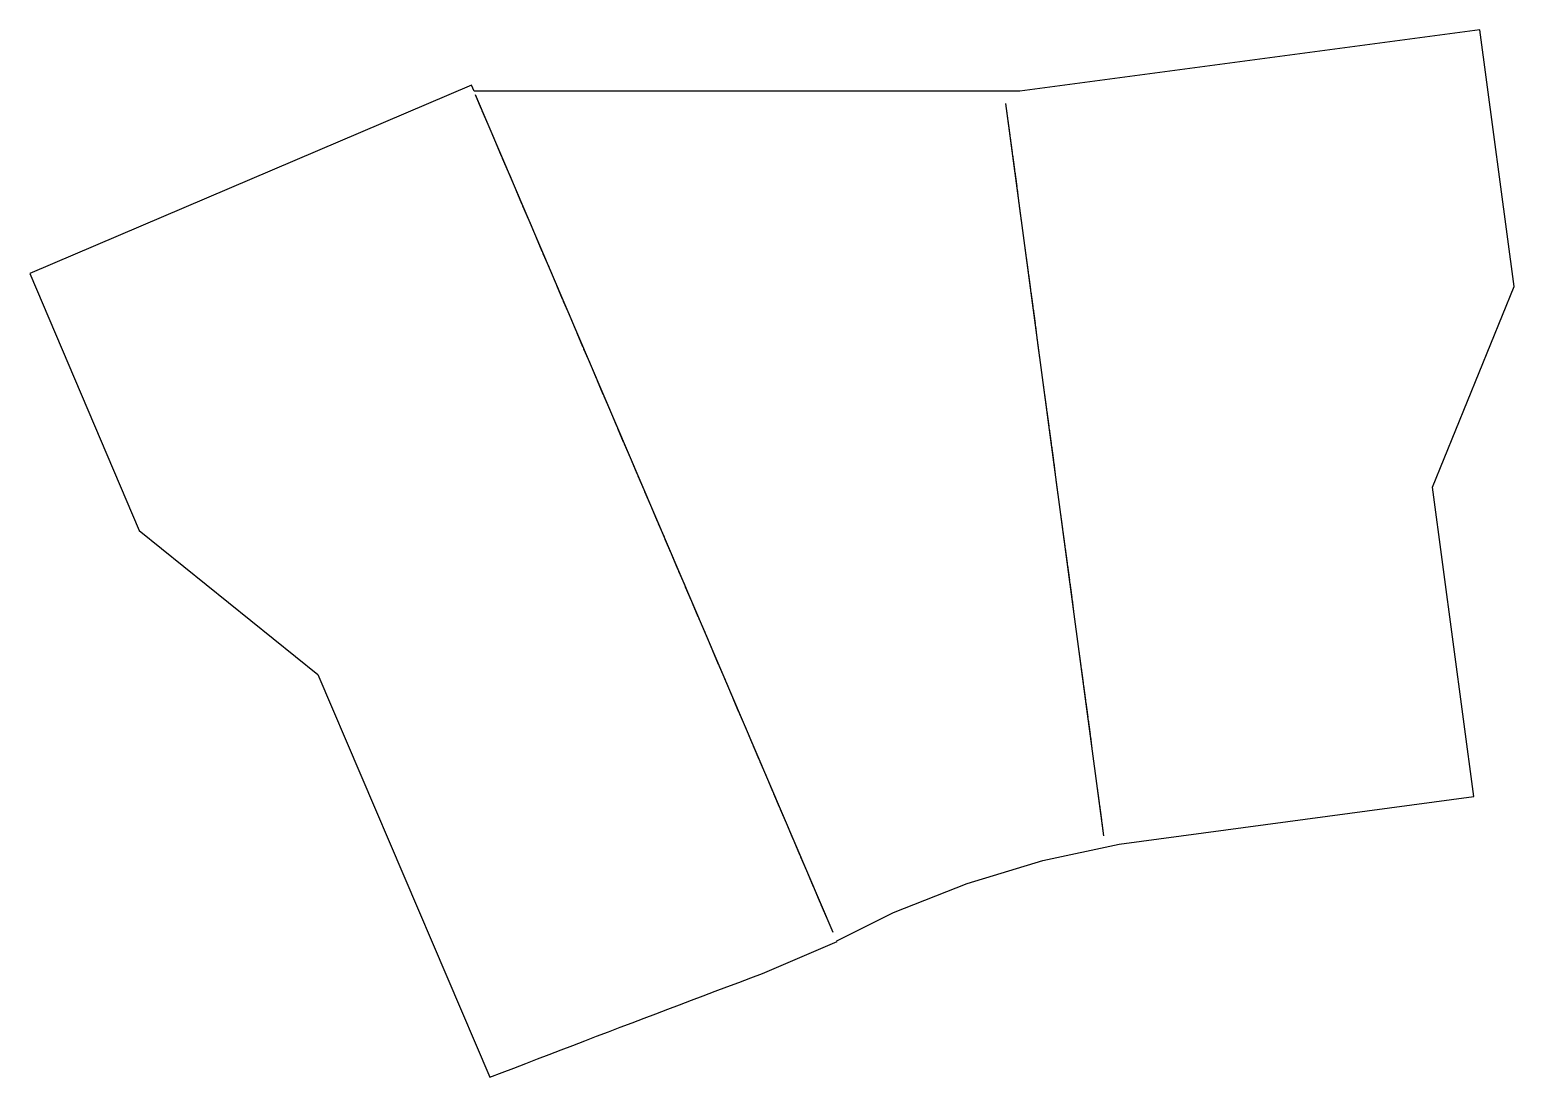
# Model space of a CAD drawing. Header units: metres. Extents: x 0 to 301, y 0 to 212.
import ezdxf

# ---------------------------------------------------------------- set-up
doc = ezdxf.new("R2010")
doc.units = ezdxf.units.M

msp = doc.modelspace()

# ---------------------------------------------------------------- linework, layer by layer
at = {"layer": 'CUT'}
msp.add_lwpolyline([(-0.09843, 162.79632), (22.12194, 110.75616), (58.31847, 81.53762), (93.17481, -0.09604), (95.63809, 0.85472), (98.03413, 1.77854), (100.4305, 2.70149), (102.82722, 3.62354), (105.22428, 4.54468), (107.62169, 5.46489), (110.01946, 6.38416), (112.4176, 7.30247), (114.81611, 8.21979), (117.21501, 9.13612), (119.61428, 10.05143), (122.01395, 10.96571), (124.41402, 11.87894), (126.8145, 12.7911), (129.21539, 13.70218), (131.6167, 14.61215), (134.01843, 15.52101), (136.4206, 16.42873), (138.8232, 17.33529), (141.22625, 18.24068), (143.62976, 19.14488), (146.03372, 20.04788), (148.43974, 20.95024), (163.56729, 27.40948), (163.49324, 27.58289), (174.9686, 33.29042), (189.90109, 39.21359), (205.27751, 43.86429), (220.71906, 47.15219), (220.71544, 47.17313), (292.63722, 56.79929), (284.24366, 119.51172), (300.80885, 160.19078), (293.84262, 212.2389), (200.57391, 199.75567), (200.5739, 199.75581), (89.97799, 199.75581), (89.43564, 201.02602), (-0.09843, 162.79632)], close=True, dxfattribs=at)
at = {"layer": 'SCORE'}
for p, q in [((90.18148, 199.08825), (91.35954, 196.32923)), ((91.55589, 195.8694), (92.73394, 193.11038)), ((197.69836, 197.2773), (198.09634, 194.30382)), ((92.93029, 192.65054), (94.10835, 189.89152)), ((198.16267, 193.80823), (198.56064, 190.83475)), ((198.62697, 190.33917), (199.02495, 187.36568)), ((94.30469, 189.43169), (95.48275, 186.67267)), ((199.09128, 186.8701), (199.48926, 183.89662)), ((95.67909, 186.21283), (96.85715, 183.45382)), ((97.05349, 182.99398), (98.23155, 180.23496)), ((199.55559, 183.40104), (199.95356, 180.42755)), ((98.4279, 179.77513), (99.60596, 177.01611)), ((200.01989, 179.93197), (200.41787, 176.95849)), ((99.8023, 176.55627), (100.98036, 173.79726)), ((200.4842, 176.4629), (200.88218, 173.48942)), ((101.1767, 173.33742), (102.35476, 170.5784)), ((200.94851, 172.99384), (201.34649, 170.02035)), ((102.5511, 170.11857), (103.72916, 167.35955)), ((201.41281, 169.52477), (201.81079, 166.55129)), ((103.9255, 166.89971), (105.10356, 164.1407)), ((201.87712, 166.05571), (202.2751, 163.08222)), ((105.29991, 163.68086), (106.47797, 160.92184)), ((202.34143, 162.58664), (202.73941, 159.61316)), ((106.67431, 160.46201), (107.85237, 157.70299)), ((108.04871, 157.24315), (109.22677, 154.48413)), ((202.80574, 159.11757), (203.20371, 156.14409)), ((109.42311, 154.0243), (110.60117, 151.26528)), ((203.27004, 155.64851), (203.66802, 152.67502)), ((110.79752, 150.80544), (111.97557, 148.04643)), ((203.73435, 152.17944), (204.13233, 149.20596)), ((112.17192, 147.58659), (113.34998, 144.82757)), ((204.19866, 148.71038), (204.59663, 145.73689)), ((204.66296, 145.24131), (205.06094, 142.26782)), ((113.54632, 144.36774), (114.72438, 141.60872)), ((205.12727, 141.77224), (205.52525, 138.79876)), ((114.92072, 141.14888), (116.09878, 138.38987)), ((116.29512, 137.93003), (117.47318, 135.17101)), ((205.59158, 138.30318), (205.98955, 135.32969)), ((117.66953, 134.71118), (118.84758, 131.95216)), ((206.05588, 134.83411), (206.45386, 131.86063)), ((119.04393, 131.49232), (120.22199, 128.7333)), ((206.52019, 131.36505), (206.91817, 128.39156)), ((120.41833, 128.27347), (121.59639, 125.51445)), ((206.9845, 127.89598), (207.38247, 124.92249)), ((121.79273, 125.05462), (122.97079, 122.2956)), ((207.4488, 124.42691), (207.84678, 121.45343)), ((123.16713, 121.83576), (124.34519, 119.07674)), ((207.91311, 120.95785), (208.31109, 117.98436)), ((124.54154, 118.61691), (125.7196, 115.85789)), ((208.37742, 117.48878), (208.7754, 114.5153)), ((125.91594, 115.39805), (127.094, 112.63904)), ((127.29034, 112.1792), (128.4684, 109.42018)), ((208.84173, 114.01972), (209.2397, 111.04623)), ((128.66474, 108.96035), (129.8428, 106.20133)), ((209.30603, 110.55065), (209.70401, 107.57716)), ((130.03914, 105.74149), (131.2172, 102.98248)), ((209.77034, 107.08158), (210.16832, 104.1081)), ((131.41355, 102.52264), (132.59161, 99.76362)), ((210.23465, 103.61252), (210.63262, 100.63903)), ((132.78795, 99.30379), (133.96601, 96.54477)), ((210.69895, 100.14345), (211.09693, 97.16997)), ((211.16326, 96.67439), (211.56124, 93.7009)), ((134.16235, 96.08493), (135.34041, 93.32591)), ((135.53675, 92.86608), (136.71481, 90.10706)), ((211.62757, 93.20532), (212.02554, 90.23183)), ((136.91116, 89.64722), (138.08921, 86.88821)), ((212.09187, 89.73625), (212.48985, 86.76277)), ((138.28556, 86.42837), (139.46362, 83.66935)), ((212.55618, 86.26719), (212.95416, 83.2937)), ((139.65996, 83.20952), (140.83802, 80.4505)), ((213.02049, 82.79812), (213.41846, 79.82464)), ((141.03436, 79.99066), (142.21242, 77.23165)), ((213.48479, 79.32906), (213.88277, 76.35557)), ((142.40876, 76.77181), (143.58682, 74.01279)), ((213.9491, 75.85999), (214.34708, 72.8865)), ((143.78317, 73.55296), (144.96122, 70.79394)), ((214.41341, 72.39092), (214.81139, 69.41744)), ((145.15757, 70.3341), (146.33563, 67.57509)), ((146.53197, 67.11525), (147.71003, 64.35623)), ((214.87771, 68.92186), (215.27569, 65.94837)), ((147.90637, 63.8964), (149.08443, 61.13738)), ((215.34202, 65.45279), (215.74, 62.47931)), ((149.28077, 60.67754), (150.45883, 57.91852)), ((215.80633, 61.98373), (216.20431, 59.01024)), ((150.65518, 57.45869), (151.83324, 54.69967)), ((216.27064, 58.51466), (216.66861, 55.54117)), ((152.02958, 54.23983), (153.20764, 51.48082)), ((216.73494, 55.04559), (217.13292, 52.07211)), ((217.19925, 51.57653), (217.56485, 48.84495)), ((153.40398, 51.02098), (154.58204, 48.26196)), ((154.77838, 47.80213), (155.95644, 45.04311)), ((156.15278, 44.58327), (157.33084, 41.82426)), ((157.52719, 41.36442), (158.70525, 38.6054)), ((158.90159, 38.14557), (160.07965, 35.38655)), ((160.27599, 34.92671), (161.45405, 32.1677)), ((161.65039, 31.70786), (162.68349, 29.28835))]:
    msp.add_line(p, q, dxfattribs=at)
at = {"layer": 'SCORE2'}
for p, q in [((90.18148, 199.08825), (162.68349, 29.28835)), ((197.69836, 197.2773), (217.56485, 48.84495))]:
    msp.add_line(p, q, dxfattribs=at)

doc.saveas('drawing.dxf')
